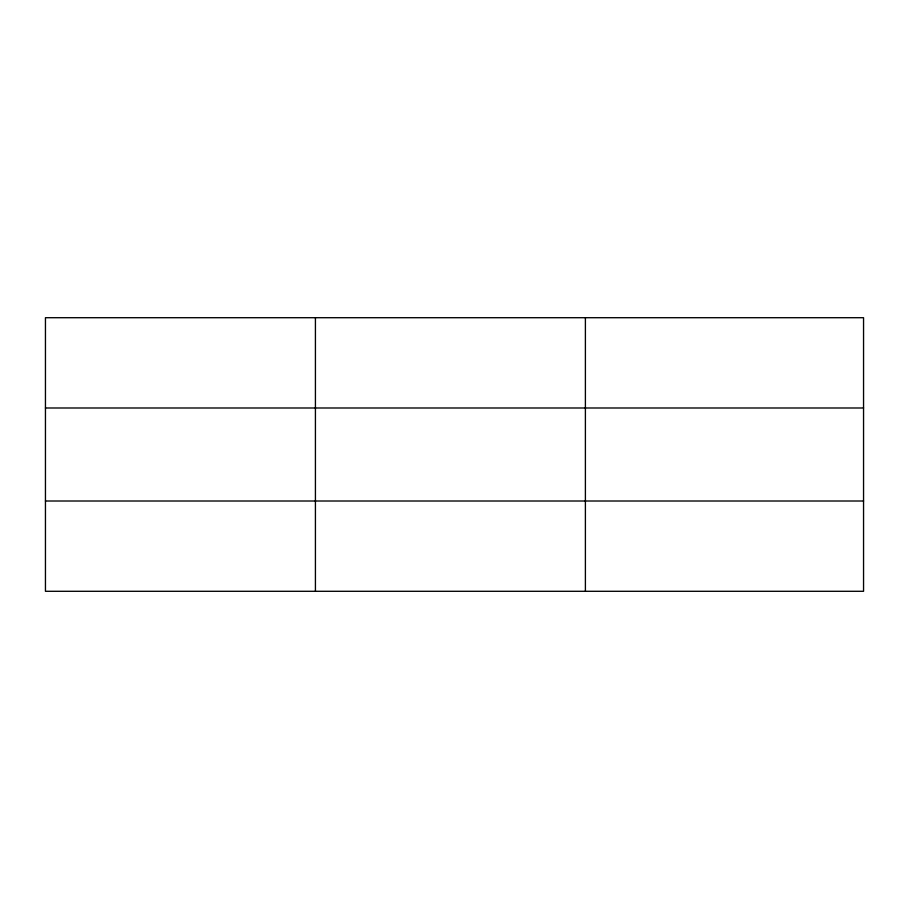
<?xml version="1.0" encoding="UTF-8"?>
<svg xmlns="http://www.w3.org/2000/svg" width="909" height="909" viewBox="0 0 909 909"><rect width="100%" height="100%" fill="white"/><g stroke="black" fill="none" stroke-linecap="round" stroke-linejoin="round"><path stroke-width="1.36" d="M315.423 317.707L315.423 591.293M585.396 317.707L585.396 591.293M863.55 407.993L863.55 317.707L45.45 317.707L45.45 591.293L863.55 591.293L863.55 407.993L45.45 407.993M45.45 501.007L863.55 501.007"/></g></svg>
